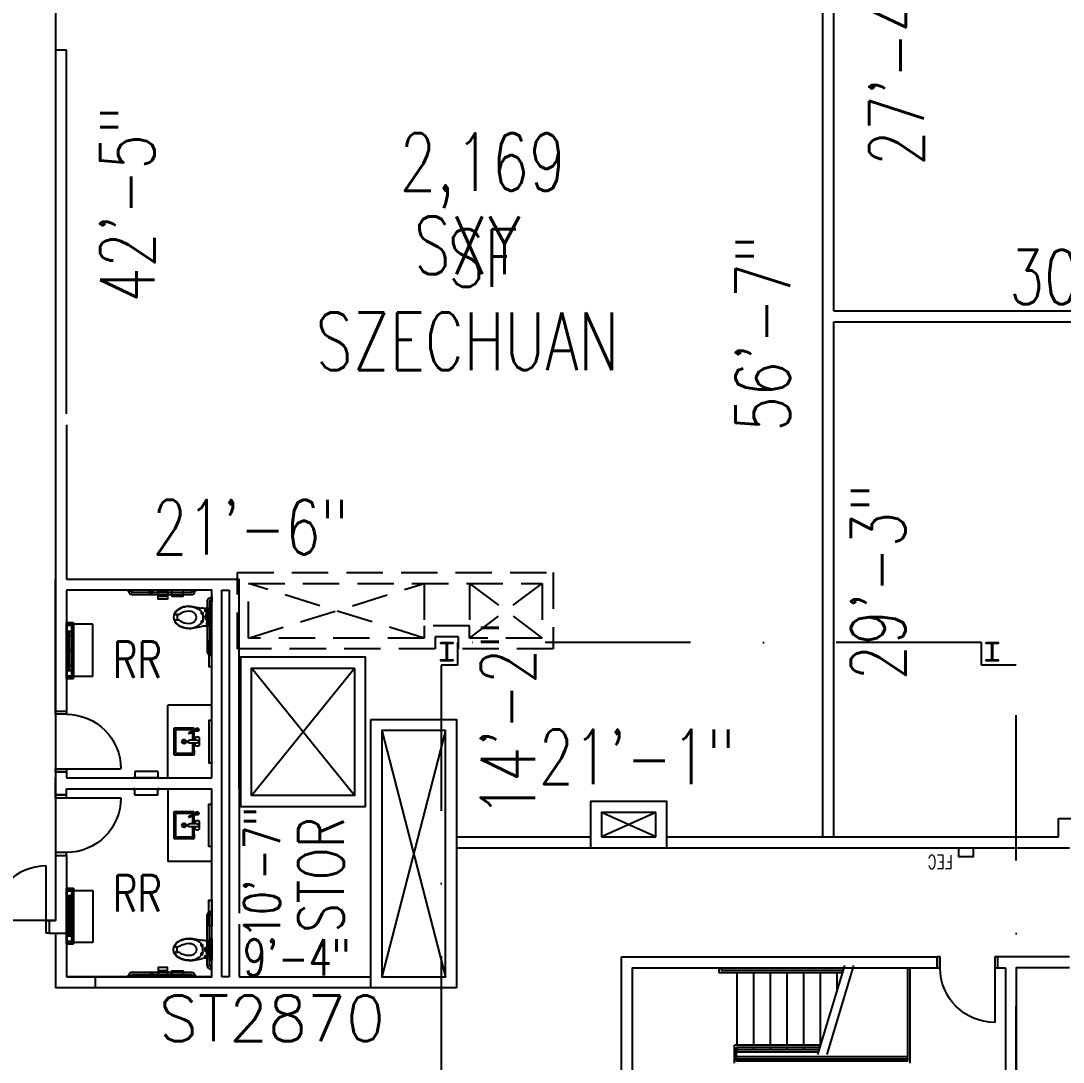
# Model space of a CAD drawing. Extents: x -13345 to 10098, y -1643 to 9113.
# Drawn here: x -9263 to -8575, y 3168 to 3855 of the extents above; entities that cross this region are included whole.
import ezdxf
from ezdxf.enums import TextEntityAlignment as Align

# ---------------------------------------------------------------- set-up
doc = ezdxf.new("R2010")
doc.units = 0
doc.header["$LTSCALE"] = 192
doc.header["$MEASUREMENT"] = 0
for name, pattern in [('DASHDOT', [1, 0.5, -0.25, 0, -0.25]), ('DASHED', [0.75, 0.5, -0.25]), ('DASHED2', [0.375, 0.25, -0.125]), ('HIDDEN2', [0.1875, 0.125, -0.0625])]:
    doc.linetypes.add(name, pattern=pattern)
doc.layers.get('0').update_dxf_attribs({"linetype": 'CONTINUOUS'})
doc.layers.get('DEFPOINTS').update_dxf_attribs({"linetype": 'CONTINUOUS'})
for name, color, linetype in [('ARCH-DOORS-EXTERIOR', 7, 'CONTINUOUS'), ('ARCH-DOORS-INTERIOR', 7, 'CONTINUOUS'), ('ARCH-FEATURES', 2, 'CONTINUOUS'), ('ARCH-OPENINGS-ABOVE', 1, 'DASHED'), ('ARCH-WALLS-EXTERIOR', 5, 'CONTINUOUS'), ('ARCH-WALLS-INTERIOR', 1, 'CONTINUOUS'), ('DIMENSIONS-TENANT', 7, 'CONTINUOUS'), ('FM-SPNO', 3, 'CONTINUOUS'), ('FM-TENANT-SF', 6, 'CONTINUOUS'), ('FM-TEXT-TENANT', 6, 'CONTINUOUS'), ('M-MEZZANINE-ZZZ', 254, 'DASHDOT'), ('STRUCTURAL-COLUMNS', 3, 'CONTINUOUS'), ('TENANT-DEMISING', 4, 'CONTINUOUS'), ('TENANT-STOREFRONT-LEASELINE', 3, 'DASHED2'), ('TEXT-GENERAL', 2, 'CONTINUOUS'), ('UTILITIES-HVAC', 1, 'CONTINUOUS'), ('UTILITIES-PLUMB', 2, 'CONTINUOUS')]:
    doc.layers.add(name, color=color, linetype=linetype)
doc.layers.add('COMMON AREA FILL', color=7, linetype='CONTINUOUS', true_color=0xdedede)
doc.styles.add('FMSTXT', font='simplex.shx', dxfattribs={"width": 0.75})
doc.styles.add('Imperial_1-001', font='romans.shx', dxfattribs={"width": 0.75, "height": 0.09375})
doc.styles.add('SIMPLEX', font='SIMPLEX.shx', dxfattribs={"width": 0.75})
doc.styles.get("Standard").update_dxf_attribs({"font": 'txt.shx', "width": 0.75})
doc.dimstyles.new('LP-SP-MP (without ticks)', dxfattribs={"dimscale": 0, "dimtxt": 36, "dimasz": 12, "dimexe": 8, "dimexo": 8, "dimgap": 8, "dimtad": 1, "dimdec": 0, "dimrnd": 0.0625, "dimzin": 3, "dimdsep": 46, "dimlunit": 4, "dimtxsty": 'Standard', "dimblk1": 'OBLIQUE', "dimblk2": 'OBLIQUE', "dimsah": 1, "dimcen": 0.5, "dimse1": 1, "dimse2": 1, "dimsd1": 1, "dimsd2": 1, "dimclrt": 256, "dimadec": 0, "dimazin": 0, "dimtfac": 6, "dimtdec": 0, "dimtofl": 0, "dimtmove": 0, "dimatfit": 3, "dimldrblk": 'OBLIQUE', "dimfxl": 1, "dimfrac": 2, "dimtolj": 1, "dimtzin": 3, "dimarcsym": 0})

# ---------------------------------------------------------------- blocks, each defined once
blk = doc.blocks.new('W12x50')
at = {"flags": 128}
blk.add_lwpolyline([(-4.04, 6.1), (4.04, 6.1), (4.04, 5.45), (0.92, 5.45, 0.414214), (0.19, 4.72), (0.19, -4.72, 0.414214), (0.92, -5.45), (4.04, -5.45), (4.04, -6.09), (-4.04, -6.09), (-4.04, -5.45), (-0.92, -5.45, 0.414214), (-0.19, -4.72), (-0.19, 4.72, 0.414214), (-0.92, 5.45), (-4.04, 5.45)], format="xyb", close=True, dxfattribs=at)
blk = doc.blocks.new('W-Wide Flange-Column - W12X50-1719965-Mall Level - Framing Plan')
at = {"layer": 'STRUCTURAL-COLUMNS'}
blk.add_blockref('W12x50', (0, 0), dxfattribs=at)
blk = doc.blocks.new('*U361')
at = {"flags": 128}
for points in [[(0.67, 0), (-12.83, 0)], [(-10.83, 0), (-10.83, 6), (-1.33, 6), (-1.33, 0)]]:
    blk.add_lwpolyline(points, dxfattribs=at)
at = {"style": 'Imperial_1-001', "width": 0.75}
blk.add_text('FEC', height=9, dxfattribs=at).set_placement((11.05, 9.35), align=Align.MIDDLE_CENTER)
blk = doc.blocks.new('*D395')
at = {"layer": 'DEFPOINTS', "color": 0, "transparency": 16777216}
for p in [(-8237.69, 3349.21), (-8237.69, 3320.14), (-8730.19, 3309.28)]:
    blk.add_point(p, dxfattribs=at)
at = {"layer": 'DIMENSIONS-TENANT', "transparency": 16777216, "insert": (-8483.94, 3365.38), "char_height": 36, "attachment_point": 5}
blk.add_mtext('\\A1;41\'-1"', dxfattribs=at)
blk = doc.blocks.new('_OBLIQUE')
at = {"color": 0, "linetype": 'ByBlock'}
blk.add_line((-0.5, -0.5), (0.5, 0.5), dxfattribs=at)
blk = doc.blocks.new('*D397')
at = {"layer": 'DEFPOINTS', "color": 0, "transparency": 16777216}
for p in [(-8730.19, 3660.09), (-8361.7, 3660.09), (-8361.7, 3660.09)]:
    blk.add_point(p, dxfattribs=at)
at = {"layer": 'DIMENSIONS-TENANT', "transparency": 16777216, "insert": (-8545.95, 3686.09), "char_height": 36, "attachment_point": 5}
blk.add_mtext('\\A1;30\'-9"', dxfattribs=at)
blk = doc.blocks.new('*D399')
at = {"layer": 'DEFPOINTS', "color": 0, "transparency": 16777216}
for p in [(-8730.19, 3660.09), (-8730.19, 3309.28), (-8671.16, 3309.28)]:
    blk.add_point(p, dxfattribs=at)
at = {"layer": 'DIMENSIONS-TENANT', "transparency": 16777216, "insert": (-8697.16, 3484.68), "char_height": 36, "attachment_point": 5, "rotation": 90}
blk.add_mtext('\\A1;29\'-3"', dxfattribs=at)
blk = doc.blocks.new('*D412')
at = {"layer": 'DEFPOINTS', "color": 0, "transparency": 16777216}
for p in [(-8730.19, 3988.53), (-8659.05, 3988.53), (-8730.19, 3660.09)]:
    blk.add_point(p, dxfattribs=at)
at = {"layer": 'DIMENSIONS-TENANT', "transparency": 16777216, "insert": (-8685.05, 3824.31), "char_height": 36, "attachment_point": 5, "rotation": 90}
blk.add_mtext('\\A1;27\'-4"', dxfattribs=at)
blk = doc.blocks.new('Bobrick_Paper_Towel_Dispenser_-_B-3944_749 - Bobrick_Paper_Towel_Dispenser_-_B-3944_749-V2-LEVEL 1 RETAIL')
at = {"layer": 'ARCH-FEATURES'}
h = blk.add_hatch(dxfattribs=at)
h.set_pattern_fill('FP_4', color=256, style=0, pattern_type=2)
h.set_pattern_definition([(270, (-1275.154, -1298.969), (3, 2e-16), []), (0, (-1275.154, -1298.969), (0, 3), [])])
h.paths.add_polyline_path([(7.59375, 2.375), (7.59375, 2.5), (8.59375, 2.5), (8.59375, 2.375)], flags=0)
h.paths.add_polyline_path([(-8.59375, 2.375), (-8.59375, 2.5), (-7.59375, 2.5), (-7.59375, 2.375)], flags=0)
for p, q in [((-7.59375, 2.5), (-8.59375, 2.5)), ((-8.59375, 2.5), (-8.59375, 2.375)), ((-8.59375, 2.5), (-8.59375, 2.5)), ((-8.59375, 2.375), (-7.59375, 2.375)), ((-8.59375, 2.375), (-8.59375, 2.375)), ((-7.59375, 6.5), (-7.59375, 6.5)), ((-7.59375, 6.5), (7.59375, 6.5)), ((-7.59375, 6.5), (-7.59375, 2.375)), ((-7.59375, 2.375), (-7.59375, 2.5)), ((-7.59375, 2.5), (-7.59375, 2.375)), ((-7.59375, 2.5), (-7.59375, 2.5)), ((-7.59375, 2.5), (7.59375, 2.5)), ((7.59375, 2.375), (-7.59375, 2.375)), ((-7.59375, 2.375), (-7.59375, 2.375)), ((7.59375, 2.375), (-7.59375, 2.375)), ((-7.59375, 2.375), (-7.59375, 2.375)), ((7.59375, 6.5), (7.59375, 6.5)), ((7.59375, 6.5), (7.59375, 2.375)), ((8.59375, 2.5), (7.59375, 2.5)), ((7.59375, 2.5), (7.59375, 2.375)), ((7.59375, 2.5), (7.59375, 2.375)), ((7.59375, 2.5), (7.59375, 2.5)), ((7.59375, 2.375), (7.59375, 2.375)), ((7.59375, 2.375), (8.59375, 2.375)), ((7.59375, 2.375), (7.59375, 2.375)), ((8.59375, 2.375), (8.59375, 2.5)), ((8.59375, 2.5), (8.59375, 2.5)), ((8.59375, 2.375), (8.59375, 2.375))]:
    blk.add_line(p, q, dxfattribs=at)
blk = doc.blocks.new('lav')
blk.add_lwpolyline([(0, -19.69), (2, -19.69), (2, 8.31), (0, 8.31)])
blk = doc.blocks.new('962_Baby_Changing_Station - 962-11-471603-LEVEL 1 RETAIL')
at = {"layer": 'ARCH-FEATURES'}
for p, q in [((-977.22, -1150.27), (-977.22, -1113.52)), ((-977.22, -1113.52), (-977.22, -1113.52)), ((-977.22, -1113.52), (-977.22, -1150.27)), ((-976.22, -1113.52), (-977.22, -1113.52)), ((-976.22, -1113.52), (-977.22, -1113.52)), ((-977.22, -1149.27), (-977.22, -1114.52)), ((-977.22, -1114.52), (-977.22, -1114.52)), ((-977.22, -1114.52), (-977.22, -1149.27)), ((-972.59, -1114.52), (-977.22, -1114.52)), ((-972.59, -1114.52), (-977.22, -1114.52)), ((-977.22, -1149.27), (-977.22, -1114.52)), ((-977.22, -1114.52), (-977.22, -1114.52)), ((-977.22, -1114.52), (-977.22, -1149.27)), ((-976.22, -1114.52), (-977.22, -1114.52)), ((-976.22, -1114.52), (-977.22, -1114.52)), ((-976.22, -1150.27), (-976.22, -1113.52)), ((-976.22, -1113.52), (-976.22, -1113.52)), ((-976.22, -1113.52), (-976.22, -1150.27)), ((-976.22, -1150.27), (-976.22, -1113.52)), ((-976.22, -1113.52), (-976.22, -1113.52)), ((-976.22, -1113.52), (-976.22, -1150.27)), ((-972.59, -1113.52), (-976.22, -1113.52)), ((-972.59, -1113.52), (-976.22, -1113.52)), ((-976.22, -1149.27), (-976.22, -1114.52)), ((-976.22, -1114.52), (-976.22, -1114.52)), ((-976.22, -1114.52), (-976.22, -1149.27)), ((-976.22, -1149.27), (-976.22, -1114.52)), ((-976.22, -1114.52), (-976.22, -1114.52)), ((-976.22, -1114.52), (-976.22, -1149.27)), ((-972.59, -1114.52), (-976.22, -1114.52)), ((-972.59, -1114.52), (-976.22, -1114.52)), ((-972.59, -1150.27), (-972.59, -1113.52)), ((-972.59, -1113.52), (-972.59, -1113.52)), ((-972.59, -1113.52), (-972.59, -1150.27)), ((-972.59, -1149.27), (-972.59, -1114.52)), ((-972.59, -1114.52), (-972.59, -1114.52)), ((-972.59, -1114.52), (-972.59, -1149.27)), ((-972.59, -1149.27), (-972.59, -1114.52)), ((-972.59, -1114.52), (-972.59, -1114.52)), ((-972.59, -1114.52), (-972.59, -1149.27)), ((-977.22, -1115.02), (-989.97, -1115.02)), ((-989.97, -1115.02), (-989.97, -1149.27)), ((-977.22, -1115.02), (-977.22, -1148.77)), ((-977.22, -1148.77), (-977.22, -1115.02)), ((-977.22, -1115.02), (-977.22, -1115.02)), ((-977.22, -1115.02), (-972.87, -1115.02)), ((-977.22, -1115.02), (-972.87, -1115.02)), ((-972.87, -1115.15), (-977.22, -1115.15)), ((-977.22, -1115.52), (-977.22, -1115.15)), ((-977.22, -1115.15), (-977.22, -1115.15)), ((-977.22, -1115.15), (-977.22, -1148.65)), ((-972.87, -1115.15), (-977.22, -1115.15)), ((-977.22, -1148.27), (-977.22, -1115.52)), ((-976.87, -1122.09), (-976.87, -1118.58)), ((-976.87, -1144.78), (-976.87, -1118.58)), ((-976.87, -1118.58), (-973.49, -1118.58)), ((-976.87, -1118.58), (-976.87, -1118.58)), ((-976.87, -1118.58), (-976.25, -1118.58)), ((-976.22, -1118.58), (-976.87, -1118.58)), ((-976.87, -1118.58), (-976.87, -1118.58)), ((-976.87, -1118.58), (-973.75, -1118.58)), ((-976.87, -1118.58), (-976.87, -1144.78)), ((-976.87, -1118.58), (-976.87, -1144.78)), ((-976.43, -1118.58), (-976.43, -1144.78)), ((-976.25, -1118.58), (-976.22, -1118.58)), ((-976.25, -1118.58), (-976.25, -1144.78)), ((-976.22, -1118.58), (-976.22, -1144.78)), ((-974.69, -1118.58), (-974.69, -1144.78)), ((-974.69, -1119.67), (-974.69, -1122.09)), ((-974.27, -1119.67), (-973.56, -1119.67)), ((-974.27, -1131.9), (-974.27, -1119.67)), ((-972.87, -1119.67), (-974.27, -1119.67)), ((-973.49, -1118.58), (-973.75, -1118.58)), ((-973.75, -1118.58), (-973.75, -1144.78)), ((-972.87, -1119.67), (-973.56, -1119.67)), ((-973.49, -1118.58), (-973.49, -1144.78)), ((-972.87, -1148.77), (-972.87, -1115.02)), ((-972.87, -1115.02), (-972.87, -1115.02)), ((-972.87, -1115.02), (-972.87, -1148.77)), ((-972.87, -1148.65), (-972.87, -1115.15)), ((-972.87, -1115.15), (-972.87, -1115.15)), ((-972.87, -1115.15), (-972.87, -1115.52)), ((-972.87, -1115.52), (-972.87, -1148.27)), ((-972.87, -1131.9), (-972.87, -1119.67)), ((-972.87, -1119.67), (-972.87, -1119.67)), ((-972.87, -1119.67), (-972.87, -1122.09)), ((-972.87, -1122.09), (-976.87, -1122.09)), ((-976.87, -1122.09), (-976.87, -1122.09)), ((-974.35, -1122.09), (-976.87, -1122.09)), ((-976.87, -1122.09), (-976.87, -1141.71)), ((-974.65, -1122.09), (-974.65, -1130.98)), ((-973.88, -1122.09), (-974.65, -1122.09)), ((-972.87, -1122.09), (-974.65, -1122.09)), ((-974.59, -1122.09), (-974.59, -1130.26)), ((-974.59, -1122.09), (-974.59, -1141.71)), ((-973.49, -1122.09), (-974.35, -1122.09)), ((-974.35, -1122.09), (-972.87, -1122.09)), ((-974.35, -1122.09), (-974.35, -1129.92)), ((-974.35, -1122.09), (-974.35, -1141.71)), ((-972.87, -1122.09), (-974.35, -1122.09)), ((-972.87, -1122.09), (-973.88, -1122.09)), ((-973.66, -1122.09), (-973.49, -1122.09)), ((-973.66, -1130.98), (-973.66, -1122.09)), ((-972.87, -1122.09), (-973.66, -1122.09)), ((-973.49, -1122.09), (-973.49, -1141.71)), ((-972.87, -1122.09), (-972.87, -1122.09)), ((-972.87, -1122.09), (-972.87, -1130.98)), ((-972.87, -1130.98), (-972.87, -1122.09)), ((-972.87, -1122.09), (-972.87, -1122.09)), ((-972.87, -1122.09), (-972.87, -1131.9)), ((-972.87, -1122.09), (-972.87, -1122.09)), ((-972.87, -1141.71), (-972.87, -1122.09)), ((-972.87, -1141.71), (-972.87, -1122.09)), ((-972.82, -1122.09), (-972.87, -1122.09)), ((-972.82, -1122.09), (-972.87, -1122.09)), ((-972.87, -1122.09), (-972.87, -1122.09)), ((-972.87, -1141.71), (-972.87, -1122.09)), ((-972.87, -1122.09), (-972.87, -1141.71)), ((-972.82, -1141.71), (-972.82, -1122.09)), ((-977.22, -1128.93), (-977.22, -1134.86)), ((-977.22, -1134.86), (-977.22, -1128.93)), ((-977.22, -1128.93), (-977.22, -1128.93)), ((-977.22, -1128.93), (-976.91, -1128.93)), ((-977.22, -1128.93), (-976.91, -1128.93)), ((-977.22, -1134.86), (-977.22, -1134.86)), ((-976.91, -1134.86), (-977.22, -1134.86)), ((-977.22, -1134.86), (-976.91, -1134.86)), ((-976.91, -1134.86), (-976.91, -1128.93)), ((-976.91, -1128.93), (-976.91, -1128.93)), ((-976.91, -1128.93), (-976.91, -1134.86)), ((-976.91, -1134.86), (-976.91, -1134.86)), ((-974.69, -1130.98), (-974.69, -1132.81)), ((-974.65, -1130.98), (-974.69, -1130.98)), ((-974.69, -1130.98), (-974.22, -1130.98)), ((-974.69, -1132.81), (-974.69, -1130.98)), ((-974.22, -1132.81), (-974.69, -1132.81)), ((-974.69, -1132.81), (-974.65, -1132.81)), ((-972.87, -1130.98), (-974.65, -1130.98)), ((-974.65, -1132.81), (-974.65, -1141.71)), ((-972.87, -1132.81), (-974.65, -1132.81)), ((-974.59, -1133.62), (-974.59, -1141.71)), ((-974.35, -1129.92), (-974.58, -1129.92)), ((-974.58, -1129.92), (-974.22, -1129.92)), ((-974.58, -1133.92), (-974.35, -1133.92)), ((-974.22, -1133.92), (-974.58, -1133.92)), ((-974.22, -1129.92), (-974.35, -1129.92)), ((-974.35, -1133.92), (-974.35, -1141.71)), ((-974.35, -1133.92), (-974.22, -1133.92)), ((-974.27, -1144.12), (-974.27, -1131.9)), ((-974.22, -1133.92), (-974.22, -1129.92)), ((-974.22, -1133.92), (-974.22, -1129.92)), ((-974.22, -1129.92), (-974.22, -1129.92)), ((-974.22, -1130.98), (-974.22, -1130.98)), ((-974.22, -1130.98), (-973.66, -1130.98)), ((-974.22, -1130.98), (-974.22, -1132.81)), ((-974.22, -1130.98), (-974.22, -1132.81)), ((-973.66, -1132.81), (-974.22, -1132.81)), ((-974.22, -1132.81), (-974.22, -1132.81)), ((-974.22, -1133.92), (-974.22, -1133.92)), ((-972.87, -1130.98), (-973.66, -1130.98)), ((-973.66, -1141.71), (-973.66, -1132.81)), ((-972.87, -1132.81), (-973.66, -1132.81)), ((-972.87, -1130.98), (-972.87, -1130.98)), ((-972.87, -1144.12), (-972.87, -1131.9)), ((-972.87, -1131.9), (-972.87, -1141.71)), ((-972.87, -1141.71), (-972.87, -1132.81)), ((-972.87, -1132.81), (-972.87, -1132.81)), ((-972.87, -1132.81), (-972.87, -1141.71)), ((-976.87, -1144.78), (-976.87, -1141.71)), ((-976.87, -1141.71), (-972.87, -1141.71)), ((-976.87, -1141.71), (-974.35, -1141.71)), ((-976.87, -1141.71), (-976.87, -1141.71)), ((-974.69, -1141.71), (-974.69, -1144.12)), ((-974.65, -1141.71), (-973.88, -1141.71)), ((-972.87, -1141.71), (-974.65, -1141.71)), ((-972.87, -1141.71), (-974.35, -1141.71)), ((-974.35, -1141.71), (-973.49, -1141.71)), ((-974.35, -1141.71), (-972.87, -1141.71)), ((-972.87, -1141.71), (-973.88, -1141.71)), ((-973.49, -1141.71), (-973.66, -1141.71)), ((-972.87, -1141.71), (-973.66, -1141.71)), ((-972.87, -1141.71), (-972.87, -1141.71)), ((-972.87, -1141.71), (-972.87, -1141.71)), ((-972.87, -1141.71), (-972.87, -1144.12)), ((-972.87, -1141.71), (-972.87, -1141.71)), ((-972.87, -1141.71), (-972.82, -1141.71)), ((-972.87, -1141.71), (-972.82, -1141.71)), ((-972.87, -1141.71), (-972.87, -1141.71)), ((-977.22, -1148.65), (-977.22, -1148.27)), ((-977.22, -1148.65), (-972.87, -1148.65)), ((-977.22, -1148.65), (-977.22, -1148.65)), ((-972.87, -1148.65), (-977.22, -1148.65)), ((-977.22, -1148.77), (-977.22, -1148.77)), ((-972.87, -1148.77), (-977.22, -1148.77)), ((-977.22, -1148.77), (-972.87, -1148.77)), ((-973.75, -1144.78), (-976.87, -1144.78)), ((-976.87, -1144.78), (-976.87, -1144.78)), ((-976.87, -1144.78), (-976.22, -1144.78)), ((-976.25, -1144.78), (-976.87, -1144.78)), ((-976.87, -1144.78), (-976.87, -1144.78)), ((-973.49, -1144.78), (-976.87, -1144.78)), ((-976.22, -1144.78), (-976.25, -1144.78)), ((-973.56, -1144.12), (-974.27, -1144.12)), ((-972.87, -1144.12), (-974.27, -1144.12)), ((-973.75, -1144.78), (-973.49, -1144.78)), ((-972.87, -1144.12), (-973.56, -1144.12)), ((-972.87, -1144.12), (-972.87, -1144.12)), ((-972.87, -1148.27), (-972.87, -1148.65)), ((-972.87, -1148.65), (-972.87, -1148.65)), ((-972.87, -1148.77), (-972.87, -1148.77)), ((-989.97, -1149.27), (-977.22, -1149.27)), ((-977.22, -1149.27), (-977.22, -1149.27)), ((-977.22, -1149.27), (-972.59, -1149.27)), ((-972.59, -1149.27), (-977.22, -1149.27)), ((-977.22, -1149.27), (-977.22, -1149.27)), ((-977.22, -1149.27), (-976.22, -1149.27)), ((-976.22, -1149.27), (-977.22, -1149.27)), ((-977.22, -1150.27), (-977.22, -1150.27)), ((-977.22, -1150.27), (-976.22, -1150.27)), ((-976.22, -1150.27), (-977.22, -1150.27)), ((-976.22, -1149.27), (-976.22, -1149.27)), ((-976.22, -1149.27), (-976.22, -1149.27)), ((-976.22, -1149.27), (-972.59, -1149.27)), ((-972.59, -1149.27), (-976.22, -1149.27)), ((-976.22, -1150.27), (-976.22, -1150.27)), ((-976.22, -1150.27), (-976.22, -1150.27)), ((-976.22, -1150.27), (-972.59, -1150.27)), ((-972.59, -1150.27), (-976.22, -1150.27)), ((-972.59, -1149.27), (-972.59, -1149.27)), ((-972.59, -1149.27), (-972.59, -1149.27)), ((-972.59, -1150.27), (-972.59, -1150.27))]:
    blk.add_line(p, q, dxfattribs=at)
for points in [[(-973.56, -1119.67), (-973.67, -1119.86), (-973.84, -1120.33), (-973.95, -1121.2), (-973.92, -1121.8), (-973.88, -1122.09)], [(-974.58, -1129.92), (-974.59, -1130.04), (-974.59, -1130.31), (-974.58, -1130.8), (-974.57, -1131.34), (-974.56, -1131.91), (-974.57, -1132.48), (-974.58, -1133.02), (-974.59, -1133.52), (-974.59, -1133.79), (-974.58, -1133.92)]]:
    blk.add_open_spline(points, degree=3, dxfattribs=at)
blk.add_open_spline([(-973.88, -1141.71), (-973.9, -1141.88), (-973.93, -1142.23), (-973.92, -1142.86), (-973.82, -1143.54), (-973.66, -1143.95), (-973.56, -1144.12)], degree=3, knots=[0, 0, 0, 0, 0.2, 0.4, 0.7, 1, 1, 1, 1], dxfattribs=at)
blk = doc.blocks.new('102813_40')
for p, q in [((-0.14, 0), (-0.14, 0.27)), ((-0.14, 0), (3.11, 0)), ((0.74, 1), (0.74, 0.47)), ((2.24, 1), (2.24, 0.47)), ((2.74, 3), (36.24, 3)), ((2.74, 1.5), (36.24, 1.5)), ((3.11, 0), (3.11, 0.27)), ((35.86, 0), (35.86, 0.27)), ((39.11, 0), (35.86, 0)), ((36.74, 1), (36.74, 0.47)), ((38.24, 1), (38.24, 0.47)), ((39.11, 0), (39.11, 0.27))]:
    blk.add_line(p, q)
for centre, radius, start, end in [((-0.01, 0.27), 0.125, 98.21321, 180), ((2.74, 1), 2, 90, 180), ((35.99, 0.27), 0.125, 98.21321, 180), ((37.49, -10.12), 10.63, 81.78679, 98.21321), ((36.24, 1), 0.5, 0, 90)]:
    blk.add_arc(centre, radius, start, end)
at = {"extrusion": (0, 0, -1)}
for centre, radius, start, end in [((-1.49, -10.12), 10.63, 81.78679, 98.21321), ((-2.74, 1), 0.5, 0, 90), ((-2.99, 0.27), 0.125, 98.21321, 180), ((-36.24, 1), 2, 90, 180), ((-38.99, 0.27), 0.125, 98.21321, 180)]:
    blk.add_arc(centre, radius, start, end, dxfattribs=at)
blk = doc.blocks.new('102813_42')
for p, q in [((-0.14, 0), (-0.14, 0.27)), ((-0.14, 0), (3.11, 0)), ((0.74, 1), (0.74, 0.47)), ((2.24, 1), (2.24, 0.47)), ((2.74, 3), (42.24, 3)), ((2.74, 1.5), (42.24, 1.5)), ((3.11, 0), (3.11, 0.27)), ((41.86, 0), (41.86, 0.27)), ((45.11, 0), (41.86, 0)), ((42.74, 1), (42.74, 0.47)), ((44.24, 1), (44.24, 0.47)), ((45.11, 0), (45.11, 0.27))]:
    blk.add_line(p, q)
for centre, radius, start, end in [((-0.01, 0.27), 0.125, 98.21321, 180), ((2.74, 1), 2, 90, 180), ((41.99, 0.27), 0.125, 98.21321, 180), ((43.49, -10.12), 10.63, 81.78679, 98.21321), ((42.24, 1), 0.5, 0, 90)]:
    blk.add_arc(centre, radius, start, end)
at = {"extrusion": (0, 0, -1)}
for centre, radius, start, end in [((-1.49, -10.12), 10.63, 81.78679, 98.21321), ((-2.74, 1), 0.5, 0, 90), ((-2.99, 0.27), 0.125, 98.21321, 180), ((-42.24, 1), 2, 90, 180), ((-44.99, 0.27), 0.125, 98.21321, 180)]:
    blk.add_arc(centre, radius, start, end, dxfattribs=at)
blk = doc.blocks.new('102813_29')
at = {"flags": 128}
blk.add_lwpolyline([(-1.625, 0), (15.375, 0), (15.375, -2), (-1.625, -2), (-1.625, 0)], dxfattribs=at)
blk = doc.blocks.new('102813_25')
at = {"flags": 128}
blk.add_lwpolyline([(-0.3125, 0), (7.1875, 0), (7.1875, -4), (-0.3125, -4)], close=True, dxfattribs=at)
blk = doc.blocks.new('BOBRICK B-4288')
at = {"layer": 'ARCH-FEATURES'}
blk.add_line((-3, 4.125), (3, 4.125), dxfattribs=at)
blk.add_lwpolyline([(-3, 0), (3, 0), (3, 6), (-3, 6)], close=True, dxfattribs=at)
blk = doc.blocks.new('224000_29')
for p, q in [((-10.56, 0.29), (3.69, 0.29)), ((-10.61, -12.44), (-9.5, -6.42)), ((-10.44, -0.03), (-10.44, -0.6)), ((-10.44, -0.03), (0.31, -0.03)), ((-9.19, -2.28), (-9.19, -2.98)), ((-5.69, -6.65), (-7.5, -6.65)), ((-6.69, -6.65), (-6.69, -5.65)), ((-0.19, -5.65), (-6.69, -5.65)), ((-5.69, -6.65), (-5.69, -5.65)), ((-1.8, -1.9), (0.44, -1.9)), ((-1.8, -3.15), (0.51, -3.15)), ((-1.19, -6.65), (-1.19, -5.65)), ((0.63, -6.65), (-1.19, -6.65)), ((-0.19, -6.65), (-0.19, -5.65)), ((2.06, -0.4), (0.56, -0.4)), ((2.06, -3.53), (0.56, -3.53)), ((2.31, -0.03), (3.56, -0.03)), ((2.31, -2.28), (2.31, -2.98)), ((3.74, -12.44), (2.63, -6.42)), ((3.56, -0.03), (3.56, -0.6)), ((-5.19, -23.7), (-5.19, -22.15)), ((-1.69, -23.7), (-1.69, -22.15))]:
    blk.add_line(p, q)
at = {"flags": 128}
for points in [[(2.31, 0.29), (2.31, -0.09), (0.31, -0.09), (0.31, 0.29)], [(-5.69, -2.21), (-8.19, -2.15), (-8.19, -2.9), (-5.69, -2.84)], [(-5.09, -1.96), (-5.69, -1.96), (-5.69, -3.09), (-5.09, -3.09)], [(-3.15, -2.03), (-2.86, -2.53), (-3.15, -3.03), (-3.73, -3.03), (-4.01, -2.53), (-3.73, -2.03), (-3.15, -2.03)], [(0.69, -0.4), (0.69, -0.09)], [(1.94, -3.53), (1.94, -4.28), (0.69, -4.28), (0.69, -3.53)], [(1.94, -0.09), (1.94, -0.4)]]:
    blk.add_lwpolyline(points, dxfattribs=at)
blk.add_circle((-3.44, -2.53), 1.75)
at = {"extrusion": (0, 0, -1)}
for centre, radius, start, end in [((-1.42, -14.65), 11.98, 0, 41.89488), ((9.94, -0.6), 0.5, 286.60155, 0), ((10.44, -2.28), 1.25, 106.60155, 180), ((28.19, -2.98), 19, 180, 190.43969), ((-10.27, -1.96), 9.83, 350.85216, 9.14784), ((-1.42, -14.65), 12.23, 0, 10.43673), ((8.24, -22.21), 3.06, 146.74897, 178.81865), ((5.69, -23.7), 0.5, 180, 302.21203)]:
    blk.add_arc(centre, radius, start, end, dxfattribs=at)
for centre, radius, start, end in [((-8.29, -14.65), 11.98, 0, 41.89488), ((-7.64, -1.96), 9.83, 350.85216, 9.14784), ((3.56, -2.28), 1.25, 106.60155, 180), ((21.31, -2.98), 19, 180, 190.43503), ((3.06, -0.6), 0.5, 286.60155, 0), ((-8.29, -14.65), 12.23, 0, 10.43673), ((1.37, -22.21), 3.06, 146.74897, 178.81865), ((-1.19, -23.7), 0.5, 180, 302.21203)]:
    blk.add_arc(centre, radius, start, end)
for major_axis, ratio, start_param, end_param in [((0, -4.81), 0.844156, 1.570796, 4.712389), ((0, 10.38), 0.710843, 3.141593, 4.712389), ((0, 10.12), 0.703704, 3.492398, 4.712389), ((0, 7.06), 0.575221, 3.728571, 4.712389), ((0, 10.38), 0.710843, 1.570796, 3.141593), ((0, 7.06), 0.575221, 1.570796, 2.554616), ((0, 10.12), 0.703704, 1.570796, 2.780611), ((0, 8), 0.625, 2.784022, 3.499164)]:
    blk.add_ellipse((-3.44, -14.65), major_axis=major_axis, ratio=ratio, start_param=start_param, end_param=end_param, dxfattribs=at)
blk = doc.blocks.new('Mercer Sink')
for p, q in [((-1, 15.43), (-1, 10.3)), ((1, 15.43), (1, 10.3))]:
    blk.add_line(p, q)
for points in [[(1, 14.11), (2.14, 14.11, 0.414214), (3.14, 15.11), (3.14, 15.74, 0.414214), (2.14, 16.74), (-2.14, 16.74, 0.414214), (-3.14, 15.74), (-3.14, 15.11, 0.414214), (-2.14, 14.11), (-1, 14.11)], [(7.79, 14.68), (5.77, 9.79, -0.667955), (5.31, 9.98), (7.33, 14.87)], [(7.68, 14.41, 8.126953), (7.22, 14.6)]]:
    blk.add_lwpolyline(points, format="xyb")
blk.add_circle((7.83, 15.43), 0.75)
at = {"linetype": 'Continuous'}
blk.add_circle((0, 6.72), 0.875, dxfattribs=at)
for centre, start, end in [((0, 15.43), 0, 180), ((0, 10.3), 180, 0)]:
    blk.add_arc(centre, 1, start, end)
for centre, radius, start, end in [((-529.01, 6.72), 520.18, 359.32965, 0.67036), ((0, 538.17), 524.73, 269.10797, 269.89081), ((-1378.36, 6.72), 1370.61, 359.76206, 0.23793), ((0, 1007.97), 995.59, 269.55303, 269.94239), ((0, 6.72), 1.41, 90.03133, 269.96867), ((0, 6.72), 1.41, 270.03133, 89.96867), ((0, 538.17), 524.73, 270.10919, 270.73763), ((0, 1007.97), 995.59, 270.05749, 270.36299), ((0, 1007.97), 995.59, 270.39422, 270.44684), ((0, 538.17), 524.73, 270.79705, 270.89203), ((1378.36, 6.72), 1370.61, 179.76208, 180.23795), ((529.01, 6.72), 520.18, 179.32964, 180.67036), ((0, -523.68), 523.68, 89.10617, 90.89383), ((0, -990.71), 991.76, 89.55131, 90.44857)]:
    blk.add_arc(centre, radius, start, end, dxfattribs=at)
for points, start_tangent, end_tangent in [([(-8.87, 12.8), (-8.86, 12.93), (-8.82, 13.06), (-8.75, 13.19), (-8.66, 13.3), (-8.54, 13.39), (-8.41, 13.46), (-8.29, 13.49), (-8.17, 13.5)], (-0.011744, 0.999931), (0.999878, -0.015608)), ([(8.17, 13.5), (8.29, 13.49), (8.43, 13.45), (8.56, 13.38), (8.67, 13.29), (8.76, 13.17), (8.82, 13.05), (8.86, 12.92), (8.87, 12.8)], (0.999878, 0.015627), (-0.011725, -0.999931)), ([(-8.17, -0.06), (-8.29, -0.05), (-8.43, -0.02), (-8.56, 0.05), (-8.67, 0.14), (-8.76, 0.26), (-8.82, 0.39), (-8.86, 0.51), (-8.87, 0.63)], (-0.999877, -0.015658), (0.011725, 0.999931)), ([(8.87, 0.63), (8.86, 0.51), (8.82, 0.37), (8.75, 0.24), (8.66, 0.13), (8.54, 0.04), (8.41, -0.02), (8.29, -0.06), (8.17, -0.06)], (0.011744, -0.999931), (-0.999878, 0.015639))]:
    blk.add_spline(points, degree=3, dxfattribs=dict(at, start_tangent=start_tangent, end_tangent=end_tangent))
at = {"flags": 8}
for tag, p in [('TRADENAME', (0, 6.71)), ('MODELNUMBER', (0, 6.72)), ('MATERIAL', (0, 6.71)), ('PRODUCTS', (0, 6.71))]:
    blk.add_attdef(tag, p, '', height=0.001, dxfattribs=at)
blk = doc.blocks.new('*D367')
at = {"layer": 'DEFPOINTS', "color": 0, "transparency": 16777216}
for p in [(-8747.37, 3988.53), (-8730.19, 3988.53), (-8730.19, 3309.28)]:
    blk.add_point(p, dxfattribs=at)
at = {"layer": 'DIMENSIONS-TENANT', "transparency": 16777216, "insert": (-8773.37, 3648.9), "char_height": 36, "attachment_point": 5, "rotation": 90}
blk.add_mtext('\\A1;56\'-7"', dxfattribs=at)
blk = doc.blocks.new('*D380')
at = {"layer": 'DEFPOINTS', "color": 0, "transparency": 16777216}
for p in [(-8730.19, 3343.31), (-8982.82, 3309.28), (-8730.19, 3309.28)]:
    blk.add_point(p, dxfattribs=at)
at = {"layer": 'DIMENSIONS-TENANT', "transparency": 16777216, "insert": (-8856.51, 3369.31), "char_height": 36, "attachment_point": 5}
blk.add_mtext('\\A1;21\'-1"', dxfattribs=at)
blk = doc.blocks.new('*D392')
at = {"layer": 'DEFPOINTS', "color": 0, "transparency": 16777216}
for p in [(-9137.08, 3343.78), (-9083.88, 3343.78), (-9137.07, 3216.9)]:
    blk.add_point(p, dxfattribs=at)
at = {"layer": 'DIMENSIONS-TENANT', "transparency": 16777216, "insert": (-9103.88, 3292.85), "char_height": 24, "attachment_point": 5, "rotation": 90}
blk.add_mtext('\\A1;10\'-7"', dxfattribs=at)
blk = doc.blocks.new('*D393')
at = {"layer": 'DEFPOINTS', "color": 0, "transparency": 16777216}
for p in [(-9137.07, 3216.9), (-9137.07, 3216.9), (-9024.82, 3216.9)]:
    blk.add_point(p, dxfattribs=at)
at = {"layer": 'DIMENSIONS-TENANT', "transparency": 16777216, "insert": (-9080.94, 3236.9), "char_height": 24, "attachment_point": 5}
blk.add_mtext('\\A1;9\'-4"', dxfattribs=at)
blk = doc.blocks.new('*D708')
at = {"layer": 'DEFPOINTS', "color": 0, "transparency": 16777216}
for p in [(-9240.33, 3988.53), (-9240.33, 3479.42), (-9166.84, 3479.42)]:
    blk.add_point(p, dxfattribs=at)
at = {"layer": 'DIMENSIONS-TENANT', "transparency": 16777216, "insert": (-9192.84, 3733.97), "char_height": 36, "attachment_point": 5, "rotation": 90}
blk.add_mtext('\\A1;42\'-5"', dxfattribs=at)
blk = doc.blocks.new('*D709')
at = {"layer": 'DEFPOINTS', "color": 0, "transparency": 16777216}
for p in [(-8982.82, 3494.89), (-9240.33, 3479.42), (-8982.82, 3386.78)]:
    blk.add_point(p, dxfattribs=at)
at = {"layer": 'DIMENSIONS-TENANT', "transparency": 16777216, "insert": (-9111.58, 3520.89), "char_height": 36, "attachment_point": 5}
blk.add_mtext('\\A1;21\'-6"', dxfattribs=at)
blk = doc.blocks.new('*D710')
at = {"layer": 'DEFPOINTS', "color": 0, "transparency": 16777216}
for p in [(-9137.08, 3479.42), (-8915.59, 3479.42), (-8982.82, 3309.28)]:
    blk.add_point(p, dxfattribs=at)
at = {"layer": 'DIMENSIONS-TENANT', "transparency": 16777216, "insert": (-8941.59, 3394.35), "char_height": 36, "attachment_point": 5, "rotation": 90}
blk.add_mtext('\\A1;14\'-2"', dxfattribs=at)

msp = doc.modelspace()

# ---------------------------------------------------------------- linework, layer by layer
at = {"layer": 'ARCH-DOORS-EXTERIOR'}
for p, q in [((-9246.33, 3258.78), (-9246.33, 3297.28)), ((-9246.33, 3261.28), (-9244.33, 3261.28)), ((-9246.33, 3252.9), (-9246.33, 3261.28)), ((-9244.33, 3261.28), (-9244.33, 3252.9)), ((-9244.33, 3252.9), (-9246.33, 3252.9))]:
    msp.add_line(p, q, dxfattribs=at)
msp.add_arc((-9246.33, 3261.28), 36, 90, 180, dxfattribs=at)
at = {"layer": 'ARCH-DOORS-INTERIOR'}
for p, q in [((-9240.33, 3397.41), (-9240.33, 3399.41)), ((-9240.33, 3399.41), (-9233.08, 3399.41)), ((-9233.08, 3399.41), (-9233.08, 3397.41)), ((-9233.08, 3397.41), (-9240.33, 3397.41)), ((-9240.33, 3359.41), (-9240.33, 3361.41)), ((-9240.33, 3361.41), (-9233.08, 3361.41)), ((-9233.08, 3359.41), (-9240.33, 3359.41)), ((-9233.08, 3361.41), (-9197.08, 3361.41)), ((-9233.08, 3361.41), (-9233.08, 3359.41)), ((-9240.33, 3344.16), (-9240.33, 3342.16)), ((-9233.08, 3344.16), (-9240.33, 3344.16)), ((-9233.08, 3342.16), (-9233.08, 3344.16)), ((-9240.33, 3342.16), (-9233.08, 3342.16)), ((-9233.08, 3342.16), (-9197.08, 3342.16)), ((-9240.33, 3306.16), (-9240.33, 3304.16)), ((-9233.08, 3306.16), (-9240.33, 3306.16)), ((-9240.33, 3304.16), (-9233.08, 3304.16)), ((-9233.08, 3304.16), (-9233.08, 3306.16)), ((-8656.27, 3237.28), (-8658.27, 3237.28)), ((-8658.27, 3237.28), (-8658.27, 3230.03)), ((-8656.27, 3230.03), (-8656.27, 3237.28)), ((-8618.27, 3237.28), (-8620.27, 3237.28)), ((-8620.27, 3237.28), (-8620.27, 3230.03)), ((-8618.27, 3230.03), (-8618.27, 3237.28)), ((-8658.27, 3230.03), (-8656.27, 3230.03)), ((-8620.27, 3230.03), (-8620.27, 3194.03)), ((-8620.27, 3230.03), (-8618.27, 3230.03))]:
    msp.add_line(p, q, dxfattribs=at)
at = {"layer": 'ARCH-DOORS-INTERIOR', "extrusion": (0, 0, -1)}
for centre, start, end in [((9233.08, 3361.41), 90, 180), ((9233.08, 3342.16), 180, 270), ((8620.27, 3230.03), 270, 360)]:
    msp.add_arc(centre, 36, start, end, dxfattribs=at)
at = {"layer": 'ARCH-FEATURES'}
for p, q in [((-9178.71, 3479.42), (-9175.46, 3479.42)), ((-9178.71, 3479.42), (-9178.71, 3479.15)), ((-9177.83, 3477.17), (-9177.83, 3478.95)), ((-9176.33, 3477.17), (-9176.33, 3478.95)), ((-9175.46, 3479.42), (-9175.46, 3479.15)), ((-9166.08, 3355.41), (-9166.08, 3403.41)), ((-9137.08, 3403.41), (-9166.08, 3403.41)), ((-9166.08, 3348.16), (-9166.08, 3300.16)), ((-9137.08, 3300.16), (-9166.08, 3300.16)), ((-8802.3, 3230.03), (-8802.3, 3227.03)), ((-8800.8, 3230.03), (-8800.8, 3228.53)), ((-8800.8, 3228.53), (-8720.43, 3228.53)), ((-8790.3, 3179.03), (-8790.3, 3227.03)), ((-8779.3, 3179.03), (-8779.3, 3227.03)), ((-8768.31, 3179.03), (-8768.31, 3227.03)), ((-8757.31, 3179.03), (-8757.31, 3227.03)), ((-8746.3, 3179.03), (-8746.3, 3227.03)), ((-8719.53, 3231.53), (-8737.16, 3172.86)), ((-8735.3, 3179.03), (-8735.3, 3227.03)), ((-8713.53, 3231.53), (-8731.16, 3172.86)), ((-8724.3, 3215.63), (-8724.3, 3227.03)), ((-8677.61, 3168.53), (-8677.61, 3230.03)), ((-8676.11, 3167.03), (-8676.11, 3230.03)), ((-9178.71, 3224.15), (-9178.71, 3224.42)), ((-9178.71, 3224.15), (-9175.46, 3224.15)), ((-9177.83, 3226.4), (-9177.83, 3224.62)), ((-9176.33, 3226.4), (-9176.33, 3224.62)), ((-9175.46, 3224.15), (-9175.46, 3224.42)), ((-8735.3, 3179.03), (-8792.14, 3179.03)), ((-8792.14, 3167.03), (-8792.14, 3179.03)), ((-8735.76, 3177.53), (-8790.64, 3177.53)), ((-8790.64, 3168.53), (-8790.64, 3177.53)), ((-8790.64, 3176.03), (-8736.21, 3176.03)), ((-8790.64, 3174.53), (-8736.66, 3174.53)), ((-8790.3, 3176.03), (-8790.3, 3177.53)), ((-8779.3, 3176.03), (-8779.3, 3177.53)), ((-8768.31, 3176.03), (-8768.31, 3177.53)), ((-8757.31, 3176.03), (-8757.31, 3177.53)), ((-8746.3, 3176.03), (-8746.3, 3177.53)), ((-8790.64, 3171.53), (-8677.61, 3171.53)), ((-8790.64, 3170.03), (-8677.61, 3170.03)), ((-8677.61, 3168.53), (-8790.64, 3168.53)), ((-8789.3, 3168.53), (-8789.3, 3170.03)), ((-8778.3, 3168.53), (-8778.3, 3170.03)), ((-8767.3, 3168.53), (-8767.3, 3170.03)), ((-8756.3, 3168.53), (-8756.3, 3170.03)), ((-8745.29, 3168.53), (-8745.29, 3170.03)), ((-8734.29, 3168.53), (-8734.29, 3170.03)), ((-8723.29, 3168.53), (-8723.29, 3170.03)), ((-8712.28, 3168.53), (-8712.28, 3170.03)), ((-8701.28, 3168.53), (-8701.28, 3170.03)), ((-8690.28, 3168.53), (-8690.28, 3170.03)), ((-8679.11, 3168.53), (-8679.11, 3170.03))]:
    msp.add_line(p, q, dxfattribs=at)
at = {"layer": 'ARCH-FEATURES', "flags": 128}
msp.add_lwpolyline([(-8802.3, 3227.03), (-8720.88, 3227.03)], dxfattribs=at)
at = {"layer": 'ARCH-FEATURES'}
for centre, radius, start, end in [((-9178.58, 3479.15), 0.125, 180, 261.78679), ((-9177.08, 3477.17), 0.75, 179.99998, 0), ((-9177.08, 3226.4), 0.75, 0, 180.00002), ((-9178.58, 3224.42), 0.125, 98.21321, 180)]:
    msp.add_arc(centre, radius, start, end, dxfattribs=at)
at = {"layer": 'ARCH-FEATURES', "extrusion": (0, 0, -1)}
for centre, radius, start, end in [((9177.08, 3489.55), 10.63, 261.78679, 278.21321), ((9175.58, 3479.15), 0.125, 180, 261.78679), ((9177.08, 3214.03), 10.63, 81.78679, 98.21321), ((9175.58, 3224.42), 0.125, 98.21321, 180)]:
    msp.add_arc(centre, radius, start, end, dxfattribs=at)
at = {"layer": 'ARCH-OPENINGS-ABOVE', "linetype": 'HIDDEN2'}
for points in [[(-8911.69, 3440.51), (-8974.19, 3440.51), (-8974.19, 3448.51), (-8989.69, 3448.51), (-8989.69, 3440.51), (-9120.19, 3440.51), (-9120.19, 3491.01), (-8911.69, 3491.01)], [(-8918.94, 3447.76), (-8966.94, 3447.76), (-8966.94, 3455.76), (-8996.94, 3455.76), (-8996.94, 3447.76), (-9112.94, 3447.76), (-9112.94, 3483.76), (-8918.94, 3483.76)]]:
    msp.add_lwpolyline(points, close=True, dxfattribs=at)
at = {"layer": 'ARCH-WALLS-EXTERIOR'}
for p, q in [((-9233.08, 3835.78), (-9240.33, 3835.78)), ((-9240.33, 3835.78), (-9240.33, 3479.42)), ((-9233.08, 3595.81), (-9233.08, 3835.78)), ((-9233.08, 3588.56), (-9233.08, 3486.67)), ((-9233.08, 3479.42), (-9233.08, 3399.41)), ((-9240.33, 3450.4), (-9240.33, 3398.41)), ((-9240.33, 3361.41), (-9240.33, 3348.16)), ((-9233.08, 3359.41), (-9233.08, 3355.41)), ((-9240.33, 3342.16), (-9240.33, 3355.41)), ((-9233.08, 3344.16), (-9233.08, 3348.16)), ((-9240.33, 3304.16), (-9240.33, 3261.28)), ((-9244.33, 3261.28), (-9244.33, 3252.9)), ((-9244.33, 3252.9), (-9233.08, 3252.9))]:
    msp.add_line(p, q, dxfattribs=at)
for points in [[(-9240.33, 3399.41), (-9240.33, 3486.67)], [(-9240.33, 3399.41), (-9233.08, 3399.41)], [(-9240.33, 3359.41), (-9233.08, 3359.41)], [(-9240.33, 3344.16), (-9233.08, 3344.16)], [(-9240.33, 3304.16), (-9233.08, 3304.16), (-9233.08, 3252.9)], [(-9244.33, 3261.28), (-9240.33, 3261.28)]]:
    msp.add_lwpolyline(points, dxfattribs=at)
at = {"layer": 'ARCH-WALLS-INTERIOR'}
for p, q in [((-9233.08, 3486.67), (-9119.08, 3486.67)), ((-9119.08, 3348.16), (-9119.08, 3486.67)), ((-9130.46, 3479.42), (-9125.7, 3479.42)), ((-9125.7, 3479.42), (-9125.7, 3224.15)), ((-9118.19, 3435.03), (-9119.08, 3435.03)), ((-8982.82, 3386.78), (-9024.82, 3386.78)), ((-9024.82, 3386.78), (-9024.82, 3224.15)), ((-8982.82, 3224.15), (-8982.82, 3386.78)), ((-9233.08, 3355.41), (-9137.08, 3355.41)), ((-9233.08, 3355.41), (-9137.08, 3355.41)), ((-9119.08, 3355.41), (-9119.08, 3266.15)), ((-9233.08, 3348.16), (-9137.08, 3348.16)), ((-9233.08, 3348.16), (-9137.08, 3348.16)), ((-9118.19, 3336.53), (-9119.08, 3336.53)), ((-8975.55, 3316.53), (-8887.19, 3316.53)), ((-8975.55, 3309.28), (-8570.94, 3309.28)), ((-9119.08, 3258.9), (-9119.08, 3224.15)), ((-9240.33, 3252.9), (-9240.33, 3216.9)), ((-9240.33, 3252.9), (-9240.33, 3216.9)), ((-9233.08, 3252.9), (-9233.08, 3224.15)), ((-8866.55, 3095.65), (-8866.55, 3237.28)), ((-8866.55, 3237.28), (-8658.27, 3237.28)), ((-9137.08, 3224.15), (-9233.08, 3224.15)), ((-9233.08, 3224.15), (-9137.08, 3224.15)), ((-9213.82, 3216.9), (-9213.82, 3224.15)), ((-9125.7, 3224.15), (-9130.46, 3224.15)), ((-9119.08, 3224.15), (-9032.05, 3224.15)), ((-9024.82, 3224.15), (-8982.82, 3224.15)), ((-9032.05, 3216.9), (-9240.33, 3216.9)), ((-8975.55, 3216.9), (-9032.05, 3216.9))]:
    msp.add_line(p, q, dxfattribs=at)
for points in [[(-9137.08, 3355.41), (-9137.08, 3479.42), (-9233.08, 3479.42)], [(-9130.46, 3224.15), (-9130.46, 3479.42)], [(-9032.05, 3216.9), (-9032.05, 3394.03)], [(-9032.05, 3394.03), (-8975.55, 3394.03), (-8975.55, 3216.9)], [(-9233.08, 3224.15), (-9137.08, 3224.15), (-9137.08, 3348.16)], [(-8836.69, 3309.28), (-8836.69, 3339.78), (-8887.19, 3339.78), (-8887.19, 3309.28)], [(-8843.94, 3332.53), (-8879.94, 3332.53), (-8879.94, 3316.53)], [(-8843.94, 3316.53), (-8843.94, 3332.53)], [(-8578.19, 3316.53), (-8578.19, 3328.52)], [(-8578.19, 3328.52), (-8275.07, 3328.52)], [(-8879.94, 3316.53), (-8843.94, 3316.53)], [(-8836.69, 3316.53), (-8578.19, 3316.53)], [(-8571.02, 3237.28), (-8618.27, 3237.28)], [(-8613.27, 3230.03), (-8613.27, 3116.03)], [(-8571.02, 3230.03), (-8606.02, 3230.03), (-8606.02, 3102.03), (-8484.02, 3102.03)]]:
    msp.add_lwpolyline(points, dxfattribs=at)
for points in [[(-9118.19, 3336.53), (-9035.69, 3336.53), (-9035.69, 3435.03), (-9118.19, 3435.03)], [(-9042.94, 3427.78), (-9042.94, 3343.78), (-9110.94, 3343.78), (-9110.94, 3427.78)], [(-8982.82, 3386.78), (-9024.82, 3386.78), (-9024.82, 3224.15), (-8982.82, 3224.15)]]:
    msp.add_lwpolyline(points, close=True, dxfattribs=at)
at = {"layer": 'ARCH-WALLS-INTERIOR', "flags": 128}
for points in [[(-8658.27, 3230.03), (-8658.27, 3237.28)], [(-8618.27, 3230.03), (-8618.27, 3237.28)], [(-8613.27, 3116.03), (-8859.3, 3116.03), (-8859.3, 3230.03), (-8658.27, 3230.03)], [(-8618.27, 3230.03), (-8613.27, 3230.03)]]:
    msp.add_lwpolyline(points, dxfattribs=at)
at = {"layer": 'COMMON AREA FILL'}
msp.add_lwpolyline([(-9240.33, 3988.53), (-9240.33, 3261.28), (-9324.33, 3261.28), (-9324.33, 3321.28), (-9312.33, 3321.28), (-9312.33, 3486.53), (-9624.32, 3486.53), (-9624.32, 3479.28), (-9557.07, 3479.28), (-9557.07, 3407.28), (-9683.15, 3407.28), (-9683.15, 3450.99), (-9698.32, 3450.99), (-9698.32, 3649.78), (-9544.32, 3649.78), (-9544.32, 3577.78), (-9624.32, 3577.78), (-9624.32, 3570.53), (-9346.07, 3570.53), (-9346.07, 3835.78), (-9698.32, 3835.78), (-9698.32, 3837.03), (-10195.12, 3837.03)], dxfattribs=at)
at = {"layer": 'M-MEZZANINE-ZZZ'}
msp.add_lwpolyline([(-8985.57, 3429.78), (-8985.57, 3108.78), (-8606.02, 3108.78), (-8606.02, 3429.78), (-8628.94, 3429.78), (-8628.94, 3444.78), (-8974.94, 3444.78), (-8974.94, 3429.78), (-8985.57, 3429.78)], dxfattribs=at)
at = {"layer": 'TENANT-DEMISING'}
for p, q in [((-8733.82, 3316.53), (-8733.82, 3978.78)), ((-8726.57, 3663.71), (-8726.57, 3978.78)), ((-8726.57, 3663.71), (-8368.95, 3663.71)), ((-8726.57, 3316.53), (-8726.57, 3656.46)), ((-8726.57, 3656.46), (-8368.95, 3656.46))]:
    msp.add_line(p, q, dxfattribs=at)
at = {"layer": 'TENANT-STOREFRONT-LEASELINE'}
msp.add_line((-9240.33, 3988.53), (-9240.33, 3835.78), dxfattribs=at)
at = {"layer": 'UTILITIES-HVAC', "linetype": 'HIDDEN2'}
for p, q in [((-8996.94, 3447.76), (-9112.94, 3483.76)), ((-9112.94, 3447.76), (-8996.94, 3483.76)), ((-8996.94, 3483.76), (-8996.94, 3447.76)), ((-8966.94, 3483.76), (-8966.94, 3447.76)), ((-8966.94, 3483.76), (-8918.94, 3447.76)), ((-8966.94, 3447.76), (-8918.94, 3483.76))]:
    msp.add_line(p, q, dxfattribs=at)
at = {"layer": 'UTILITIES-HVAC'}
for p, q in [((-9042.94, 3343.78), (-9110.94, 3427.78)), ((-9110.94, 3343.78), (-9042.94, 3427.78)), ((-8982.82, 3386.78), (-9024.82, 3224.15)), ((-9024.82, 3386.78), (-8982.82, 3224.15)), ((-8843.94, 3316.53), (-8879.94, 3332.53)), ((-8843.94, 3332.53), (-8879.94, 3316.53))]:
    msp.add_line(p, q, dxfattribs=at)

# ---------------------------------------------------------------- block references
at = {"layer": 'ARCH-FEATURES', "xscale": -1}
for name, p, rotation in [('102813_42', (-9192.57, 3479.42), 180), ('BOBRICK B-4288', (-9169.39, 3479.42), 180), ('102813_40', (-9137.08, 3474.91), 90), ('102813_29', (-9137.08, 3430.55), 270)]:
    msp.add_blockref(name, p, dxfattribs=dict(at, rotation=rotation))
at = {"layer": 'ARCH-FEATURES', "extrusion": (0, 0, -1), "zscale": -1}
msp.add_blockref('102813_25', (9156.21, 3479.42), dxfattribs=at)
at = {"layer": 'ARCH-FEATURES'}
for name, p, rotation in [('962_Baby_Changing_Station - 962-11-471603-LEVEL 1 RETAIL', (-10205.67, 2307.52), 180), ('Bobrick_Paper_Towel_Dispenser_-_B-3944_749 - Bobrick_Paper_Towel_Dispenser_-_B-3944_749-V2-LEVEL 1 RETAIL', (-9180.4, 3350.54), 180), ('*U361', (-8645.26, 3309.28), 179.999999999991), ('102813_29', (-9137.08, 3273.03), 270), ('102813_40', (-9137.08, 3228.66), 90)]:
    msp.add_blockref(name, p, dxfattribs=dict(at, rotation=rotation))
at = {"layer": 'ARCH-FEATURES', "xscale": -1}
for name, p in [('Bobrick_Paper_Towel_Dispenser_-_B-3944_749 - Bobrick_Paper_Towel_Dispenser_-_B-3944_749-V2-LEVEL 1 RETAIL', (-9180.4, 3353.04)), ('962_Baby_Changing_Station - 962-11-471603-LEVEL 1 RETAIL', (-10205.67, 4396.05))]:
    msp.add_blockref(name, p, dxfattribs=at)
at = {"layer": 'ARCH-FEATURES'}
for name, p in [('102813_42', (-9192.57, 3224.15)), ('BOBRICK B-4288', (-9169.39, 3224.15))]:
    msp.add_blockref(name, p, dxfattribs=at)
at = {"layer": 'ARCH-FEATURES', "extrusion": (0, 0, -1), "xscale": -1, "zscale": -1, "rotation": 180}
msp.add_blockref('102813_25', (9156.21, 3224.15), dxfattribs=at)
at = {"layer": 'STRUCTURAL-COLUMNS'}
for p in [(-8981.95, 3438.77), (-8621.95, 3438.77)]:
    msp.add_blockref('W-Wide Flange-Column - W12X50-1719965-Mall Level - Framing Plan', p, dxfattribs=at)
at = {"layer": 'UTILITIES-PLUMB', "xscale": -1, "rotation": 270}
for name, p in [('224000_29', (-9137.37, 3464.86)), ('Mercer Sink', (-9162.08, 3379.41)), ('Mercer Sink', (-9162.08, 3324.16))]:
    msp.add_blockref(name, p, dxfattribs=at)
at = {"layer": 'UTILITIES-PLUMB'}
for name, p, rotation in [('lav', (-9137.08, 3373.72), 180), ('224000_29', (-9137.37, 3238.71), 270)]:
    msp.add_blockref(name, p, dxfattribs=dict(at, rotation=rotation))
at = {"layer": 'UTILITIES-PLUMB', "xscale": -1}
msp.add_blockref('lav', (-9137.08, 3329.85), dxfattribs=at)

# ---------------------------------------------------------------- texts
at = {"layer": 'FM-SPNO'}
msp.add_text('ST2870', height=30, dxfattribs=at).set_placement((-9097.42, 3196.71), align=Align.MIDDLE_CENTER)
at = {"layer": 'FM-TENANT-SF', "insert": (-8958.29, 3730.31), "char_height": 38, "width": 1, "attachment_point": 5, "style": 'FMSTXT'}
msp.add_mtext('2,169 SF', dxfattribs=at)
at = {"layer": 'FM-TEXT-TENANT', "insert": (-8968.29, 3675.31), "char_height": 38, "width": 1, "attachment_point": 5, "style": 'FMSTXT'}
msp.add_mtext('SXY SZECHUAN', dxfattribs=at)
at = {"layer": 'TEXT-GENERAL', "style": 'SIMPLEX', "width": 0.75}
for p in [(-9186.2, 3433.45), (-9186.2, 3279.2)]:
    msp.add_text('RR', height=24, dxfattribs=at).set_placement(p, align=Align.MIDDLE_CENTER)
msp.add_text('STOR', height=30, rotation=90, dxfattribs=at).set_placement((-9064.97, 3291.41), align=Align.MIDDLE_CENTER)

# ---------------------------------------------------------------- dimensions: what is measured, and where the dimension line sits
at = {"layer": 'DIMENSIONS-TENANT'}
for base, p1, p2, picture, middle in [((-9166.84, 3479.42), (-9240.33, 3988.53), (-9240.33, 3479.42), '*D708', (-9192.84, 3733.97)), ((-8747.37, 3988.53), (-8730.19, 3309.28), (-8730.19, 3988.53), '*D367', (-8773.37, 3648.9)), ((-8659.05, 3988.53), (-8730.19, 3660.09), (-8730.19, 3988.53), '*D412', (-8685.05, 3824.31)), ((-8915.59, 3479.42), (-8982.82, 3309.28), (-9137.08, 3479.42), '*D710', (-8941.59, 3394.35))]:
    dim = msp.add_linear_dim(base=base, p1=p1, p2=p2, angle=90, dimstyle='LP-SP-MP (without ticks)', override={"dimscale": 1}, dxfattribs=at)
    dim.commit()
    dim.dimension.update_dxf_attribs({"geometry": picture, "text_midpoint": middle})
for base, p1, p2, override, picture, middle in [((-8361.7, 3660.09), (-8730.19, 3660.09), (-8361.7, 3660.09), {"dimscale": 1}, '*D397', (-8545.95, 3686.09)), ((-8982.82, 3494.89), (-9240.33, 3479.42), (-8982.82, 3386.78), {"dimscale": 1}, '*D709', (-9111.58, 3520.89)), ((-8730.19, 3343.31), (-8982.82, 3309.28), (-8730.19, 3309.28), {"dimscale": 1}, '*D380', (-8856.51, 3369.31)), ((-9137.07, 3216.9), (-9024.82, 3216.9), (-9137.07, 3216.9), {"dimscale": 1, "dimtxt": 24}, '*D393', (-9080.94, 3236.9))]:
    dim = msp.add_linear_dim(base=base, p1=p1, p2=p2, dimstyle='LP-SP-MP (without ticks)', override=override, dxfattribs=at)
    dim.commit()
    dim.dimension.update_dxf_attribs({"geometry": picture, "text_midpoint": middle})
for base, p1, p2, override, picture, middle in [((-8671.16, 3309.28), (-8730.19, 3660.09), (-8730.19, 3309.28), {"dimscale": 1}, '*D399', (-8671.16, 3484.68)), ((-9083.88, 3343.78), (-9137.07, 3216.9), (-9137.08, 3343.78), {"dimscale": 1, "dimtxt": 24}, '*D392', (-9083.88, 3292.85))]:
    dim = msp.add_linear_dim(base=base, p1=p1, p2=p2, angle=90, dimstyle='LP-SP-MP (without ticks)', override=override, dxfattribs=at)
    dim.commit()
    dim.dimension.update_dxf_attribs({"geometry": picture, "text_midpoint": middle, "dimtype": 160})
dim = msp.add_linear_dim(base=(-8237.6947, 3349.2098), p1=(-8730.1946, 3309.2758), p2=(-8237.6947, 3320.1383), dimstyle='LP-SP-MP (without ticks)', override={"dimscale": 1, "dimtmove": 1}, dxfattribs=at)
dim.commit()
dim.dimension.update_dxf_attribs({"geometry": '*D395', "text_midpoint": (-8483.9446, 3339.3789), "dimtype": 160})

doc.saveas('drawing.dxf')
